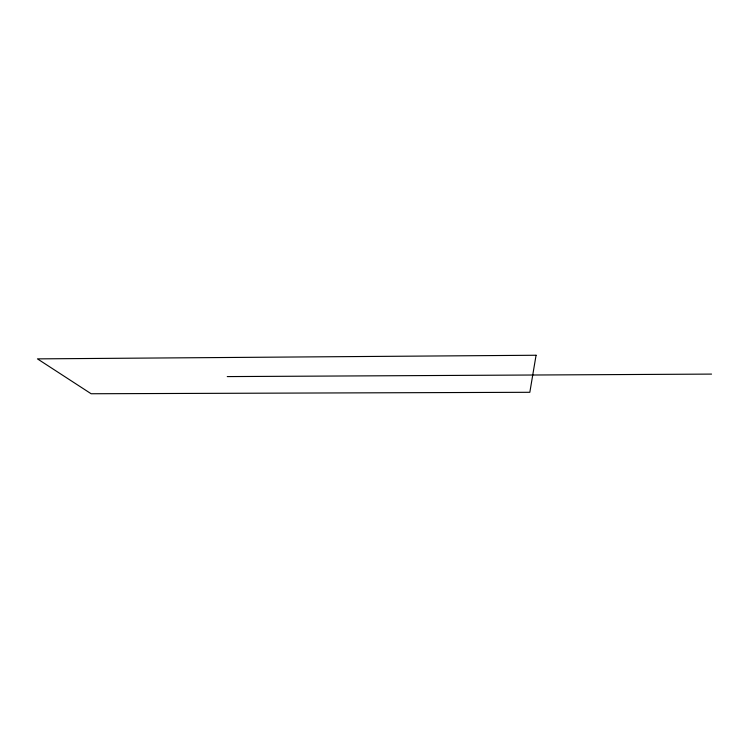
<?xml version="1.0" encoding="UTF-8"?>
<svg xmlns="http://www.w3.org/2000/svg" width="749" height="749" viewBox="0 0 749 749"><rect width="100%" height="100%" fill="white"/><g stroke="black" fill="none" stroke-linecap="round" stroke-linejoin="round"><path stroke-width="1.12" d="M227.247 376.588L711.55 374.097M536.069 355.251L529.833 392.298L91.135 393.749L37.45 358.874L536.069 355.251"/></g></svg>
